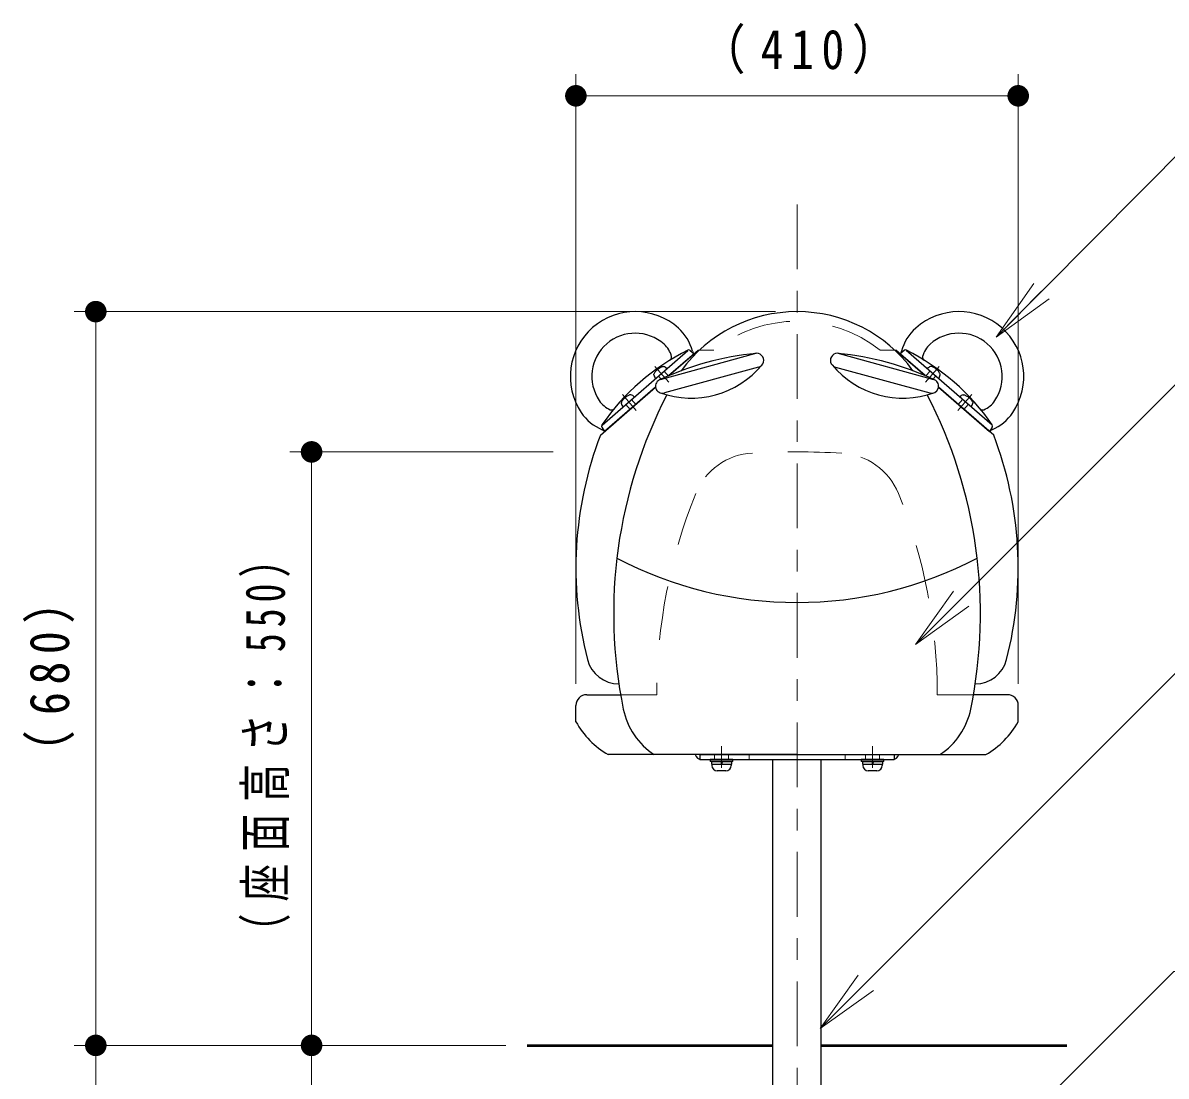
# Model space of a CAD drawing. Units: millimetres on the paper, scale 1:20. Extents: x -385 to 0, y 0 to 267.
# Drawn here: x -255.7 to -202.7, y 118.2 to 167 of the extents above; entities that cross this region are included whole.
import ezdxf

# ---------------------------------------------------------------- set-up
doc = ezdxf.new("R2010")
doc.units = ezdxf.units.MM
doc.linetypes.add('USER1', pattern=[4.5, 2.5, -2])
doc.linetypes.add('USER2', pattern=[6, 3, -1, 1, -1])
doc.layers.add('1_20', color=7, linetype='Continuous', lineweight=13)
doc.styles.add('ＭＳ ゴシック', font='')
doc.styles.get('ＭＳ ゴシック').set_extended_font_data('MS Gothic')

# ---------------------------------------------------------------- blocks, each defined once
blk = doc.blocks.new('filled_dot')
at = {"color": 0, "linetype": 'Continuous', "lineweight": -2, "const_width": 1.25}
blk.add_lwpolyline([(-0.625, 0, 1), (0.625, 0, 1)], format="xyb", close=True, dxfattribs=at)

msp = doc.modelspace()

# ---------------------------------------------------------------- linework, layer by layer
at = {"layer": '1_20'}
for p, q in [((-230.053, 136.377), (-230.053, 164.627)), ((-209.553, 136.377), (-209.553, 164.627)), ((-230.053, 163.627), (-209.553, 163.627)), ((-210.582, 152.443), (-208.822, 154.923)), ((-210.582, 152.443), (-208.467, 154.571)), ((-208.113, 154.218), (-210.582, 152.443)), ((-220.803, 153.627), (-253.303, 153.627)), ((-252.303, 119.627), (-252.303, 153.627)), ((-231.104, 147.127), (-243.303, 147.127)), ((-242.303, 119.627), (-242.303, 147.127)), ((-214.315, 138.205), (-212.548, 140.68)), ((-214.315, 138.205), (-212.194, 140.326)), ((-211.84, 139.972), (-214.315, 138.205)), ((-218.733, 120.411), (-216.965, 122.885)), ((-218.733, 120.411), (-216.612, 122.532)), ((-216.258, 122.178), (-218.733, 120.411)), ((-233.305, 119.627), (-253.303, 119.627)), ((-233.305, 119.627), (-253.303, 119.627)), ((-252.303, 84.627), (-252.303, 119.627)), ((-233.305, 119.627), (-243.303, 119.627)), ((-242.303, 119.627), (-242.303, 109.627)), ((-241.305, 119.627), (-241.303, 119.627))]:
    msp.add_line(p, q, dxfattribs=at)
at = {"layer": '1_20', "linetype": 'USER2'}
for p, q in [((-219.803, 158.59), (-219.803, 82.304)), ((-225.752, 150.359), (-226.389, 151.092)), ((-213.855, 150.359), (-213.217, 151.092)), ((-227.261, 149.047), (-227.898, 149.78)), ((-212.345, 149.047), (-211.708, 149.78))]:
    msp.add_line(p, q, dxfattribs=at)
at = {"layer": '1_20', "lineweight": 25}
for p, q in [((-228.839, 148.367), (-224.858, 151.827)), ((-226.125, 150.485), (-221.76, 151.684)), ((-225.743, 150.66), (-224.388, 151.838)), ((-224.576, 151.674), (-225.743, 150.66)), ((-224.761, 151.827), (-224.576, 151.674)), ((-217.847, 151.684), (-213.481, 150.485)), ((-213.864, 150.66), (-215.219, 151.838)), ((-214.846, 151.827), (-215.03, 151.674)), ((-215.03, 151.674), (-213.864, 150.66)), ((-210.768, 148.367), (-214.748, 151.827)), ((-221.587, 151.057), (-225.953, 149.858)), ((-225.005, 151.302), (-225.06, 151.254)), ((-218.019, 151.057), (-213.653, 149.858)), ((-214.601, 151.302), (-214.547, 151.254)), ((-228.916, 147.902), (-226.36, 150.123)), ((-226.36, 150.123), (-228.727, 148.066)), ((-213.246, 150.123), (-210.879, 148.066)), ((-210.691, 147.902), (-213.246, 150.123)), ((-228.852, 148.27), (-228.727, 148.066)), ((-210.754, 148.27), (-210.879, 148.066)), ((-223.828, 132.877), (-223.828, 132.777)), ((-222.778, 132.877), (-223.828, 132.877)), ((-222.778, 132.777), (-223.828, 132.777)), ((-223.763, 132.777), (-222.843, 132.777)), ((-223.763, 132.777), (-223.763, 132.652)), ((-223.763, 132.652), (-222.843, 132.652)), ((-223.306, 132.777), (-223.34, 132.652)), ((-223.266, 132.777), (-223.3, 132.652)), ((-222.843, 132.777), (-222.843, 132.652)), ((-222.778, 132.777), (-222.778, 132.877)), ((-216.828, 132.877), (-216.828, 132.777)), ((-215.778, 132.877), (-216.828, 132.877)), ((-215.778, 132.777), (-216.828, 132.777)), ((-216.763, 132.777), (-215.843, 132.777)), ((-216.763, 132.777), (-216.763, 132.652)), ((-216.763, 132.652), (-215.843, 132.652)), ((-216.306, 132.777), (-216.34, 132.652)), ((-216.266, 132.777), (-216.3, 132.652)), ((-215.843, 132.777), (-215.843, 132.652)), ((-215.778, 132.777), (-215.778, 132.877))]:
    msp.add_line(p, q, dxfattribs=at)
at = {"layer": '1_20', "linetype": 'USER1'}
for p, q in [((-224.388, 151.838), (-223.658, 151.838)), ((-215.219, 151.838), (-215.949, 151.838)), ((-226.105, 150.499), (-226.226, 150.638)), ((-225.765, 150.641), (-225.962, 150.868)), ((-213.841, 150.641), (-213.645, 150.868)), ((-213.501, 150.499), (-213.381, 150.638)), ((-227.274, 149.329), (-227.471, 149.555)), ((-212.332, 149.329), (-212.135, 149.555)), ((-227.538, 149.099), (-227.735, 149.326)), ((-212.068, 149.099), (-211.871, 149.326))]:
    msp.add_line(p, q, dxfattribs=at)
at = {"layer": '1_20', "color": 21, "lineweight": 25}
for p, q in [((-229.553, 135.877), (-227.981, 135.877)), ((-210.053, 135.877), (-211.625, 135.877)), ((-230.053, 134.627), (-230.053, 135.377)), ((-209.553, 134.627), (-209.553, 135.377)), ((-219.803, 133.102), (-228.553, 133.102)), ((-219.803, 133.102), (-211.053, 133.102))]:
    msp.add_line(p, q, dxfattribs=at)
at = {"layer": '1_20', "color": 21, "linetype": 'USER1'}
for p, q in [((-227.981, 135.877), (-226.303, 135.877)), ((-211.625, 135.877), (-213.303, 135.877))]:
    msp.add_line(p, q, dxfattribs=at)
at = {"layer": '1_20', "color": 4, "lineweight": 25}
for p, q in [((-224.303, 133.102), (-224.303, 132.877)), ((-224.303, 133.102), (-215.303, 133.102)), ((-215.303, 133.102), (-215.303, 132.877)), ((-224.303, 132.877), (-215.303, 132.877))]:
    msp.add_line(p, q, dxfattribs=at)
at = {"layer": '1_20', "color": 4, "linetype": 'USER1'}
for p, q in [((-223.628, 132.877), (-223.628, 133.102)), ((-222.978, 132.877), (-222.978, 133.102)), ((-222.028, 133.102), (-222.028, 132.877)), ((-217.578, 133.102), (-217.578, 132.877)), ((-216.628, 132.877), (-216.628, 133.102)), ((-215.978, 132.877), (-215.978, 133.102))]:
    msp.add_line(p, q, dxfattribs=at)
at = {"layer": '1_20', "color": 4, "linetype": 'USER2'}
for p, q in [((-223.303, 132.489), (-223.303, 133.489)), ((-216.303, 132.489), (-216.303, 133.489))]:
    msp.add_line(p, q, dxfattribs=at)
at = {"layer": '1_20', "color": 2, "lineweight": 25}
for p, q in [((-222.853, 132.777), (-223.753, 132.777)), ((-223.753, 132.652), (-223.753, 132.602)), ((-222.853, 132.652), (-222.853, 132.602)), ((-215.853, 132.777), (-216.753, 132.777)), ((-216.753, 132.652), (-216.753, 132.602)), ((-215.853, 132.652), (-215.853, 132.602)), ((-223.103, 132.352), (-223.503, 132.352)), ((-216.103, 132.352), (-216.503, 132.352))]:
    msp.add_line(p, q, dxfattribs=at)
at = {"layer": '1_20', "color": 5, "lineweight": 25}
for p, q in [((-220.928, 119.627), (-220.928, 132.877)), ((-218.678, 119.627), (-218.678, 132.877)), ((-220.928, 110.077), (-220.928, 119.627)), ((-218.678, 110.077), (-218.678, 119.627))]:
    msp.add_line(p, q, dxfattribs=at)
at = {"layer": '1_20', "lineweight": 50}
for p, q in [((-232.305, 119.627), (-220.928, 119.627)), ((-218.678, 119.627), (-207.305, 119.627))]:
    msp.add_line(p, q, dxfattribs=at)
at = {"layer": '1_20'}
for points in [[(-210.582, 152.443), (-201.666, 161.415), (-171.663, 161.415)], [(-214.315, 138.205), (-201.8, 150.72), (-183.675, 150.72)], [(-218.733, 120.411), (-201.8, 137.343), (-159.675, 137.343)], [(-215.303, 110.077), (-202.334, 123.046), (-156.703, 123.046)]]:
    msp.add_lwpolyline(points, dxfattribs=at)
at = {"layer": '1_20', "lineweight": 25}
for points in [[(-226.439, 150.7), (-226.439, 150.717), (-226.434, 150.736), (-226.425, 150.758), (-226.412, 150.782), (-226.396, 150.809), (-226.375, 150.836), (-226.351, 150.865), (-226.325, 150.893), (-226.296, 150.922), (-226.265, 150.95), (-226.233, 150.976), (-226.201, 151.001), (-226.169, 151.023), (-226.137, 151.043), (-226.107, 151.059), (-226.079, 151.072), (-226.053, 151.082), (-226.03, 151.088), (-226.01, 151.089), (-225.994, 151.087)], [(-213.168, 150.7), (-213.168, 150.717), (-213.172, 150.736), (-213.181, 150.758), (-213.194, 150.782), (-213.211, 150.809), (-213.231, 150.836), (-213.255, 150.865), (-213.282, 150.893), (-213.311, 150.922), (-213.341, 150.95), (-213.373, 150.976), (-213.405, 151.001), (-213.438, 151.023), (-213.469, 151.043), (-213.499, 151.059), (-213.528, 151.072), (-213.554, 151.082), (-213.577, 151.088), (-213.596, 151.089), (-213.612, 151.087)], [(-227.503, 149.775), (-227.519, 149.777), (-227.539, 149.775), (-227.562, 149.77), (-227.588, 149.76), (-227.616, 149.747), (-227.647, 149.731), (-227.678, 149.711), (-227.71, 149.689), (-227.743, 149.664), (-227.774, 149.638), (-227.805, 149.61), (-227.834, 149.581), (-227.861, 149.553), (-227.884, 149.524), (-227.905, 149.496), (-227.922, 149.47), (-227.935, 149.446), (-227.944, 149.424), (-227.948, 149.404), (-227.948, 149.388)], [(-212.103, 149.775), (-212.087, 149.777), (-212.067, 149.775), (-212.044, 149.77), (-212.018, 149.76), (-211.99, 149.747), (-211.96, 149.731), (-211.928, 149.711), (-211.896, 149.689), (-211.864, 149.664), (-211.832, 149.638), (-211.801, 149.61), (-211.772, 149.581), (-211.746, 149.553), (-211.722, 149.524), (-211.701, 149.496), (-211.684, 149.47), (-211.671, 149.446), (-211.663, 149.424), (-211.658, 149.404), (-211.658, 149.388)]]:
    msp.add_lwpolyline(points, dxfattribs=at)
for centre, radius, start, end in [((-227.303, 150.62), 3.007, 48.2903, 213.7097), ((-219.803, 146.992), 6.634, 35.9726, 144.0274), ((-212.303, 150.62), 3.007, 326.2903, 131.7097), ((-227.303, 150.62), 2.007, 48.2903, 213.7097), ((-226.733, 151.26), 2.15, 14.2871, 48.2903), ((-212.873, 151.26), 2.15, 131.7097, 165.713), ((-212.303, 150.62), 2.007, 326.2903, 131.7097), ((-226.733, 151.26), 1.15, 14.5991, 48.2903), ((-212.873, 151.26), 1.15, 131.7097, 165.4009), ((-220.131, 142.369), 10.589, 116.5806, 145.4194), ((-220.39, 138.151), 13.607, 95.5475, 115.1723), ((-225.765, 151.512), 0.15, 301.6449, 14.5991), ((-224.824, 151.75), 0.1, 50.4623, 116.5806), ((-224.436, 151.844), 0.221, 194.287, 230.4623), ((-221.674, 151.37), 0.325, 285.3599, 105.5097), ((-217.933, 151.37), 0.325, 74.4903, 254.6401), ((-219.217, 138.151), 13.607, 64.8277, 84.4525), ((-215.17, 151.844), 0.221, 309.5377, 345.7129), ((-214.782, 151.75), 0.1, 63.4194, 129.5377), ((-219.475, 142.369), 10.589, 34.5806, 63.4194), ((-213.841, 151.512), 0.15, 165.4009, 238.3551), ((-224.721, 153.919), 4.298, 250.6262, 320.0936), ((-226.094, 150.752), 0.349, 41.0048, 73.3228), ((-214.885, 153.919), 4.298, 219.9064, 289.3738), ((-213.512, 150.752), 0.349, 106.6772, 138.9952), ((-226.093, 150.753), 0.349, 188.6772, 220.9952), ((-226.039, 150.171), 0.325, 105.3599, 285.3599), ((-213.513, 150.753), 0.349, 319.0048, 351.3228), ((-213.567, 150.171), 0.325, 254.6401, 64.8277), ((-228.016, 150.144), 1.15, 213.7097, 247.4009), ((-206.22, 139.633), 22.083, 152.6757, 191.5457), ((-227.604, 149.44), 0.349, 41.0048, 73.3228), ((-233.386, 139.633), 22.083, 348.4543, 27.3243), ((-212.003, 149.44), 0.349, 106.6772, 138.9952), ((-211.59, 150.144), 1.15, 292.5991, 326.2903), ((-228.016, 150.144), 2.15, 213.7097, 247.713), ((-228.4, 149.221), 0.15, 247.4009, 320.3551), ((-227.603, 149.441), 0.349, 188.6772, 220.9952), ((-212.004, 149.441), 0.349, 319.0048, 351.3228), ((-211.206, 149.221), 0.15, 219.6449, 292.5991), ((-211.59, 150.144), 2.15, 292.2871, 326.2903), ((-228.767, 148.322), 0.1, 145.4194, 211.5377), ((-210.839, 148.322), 0.1, 328.4623, 34.5806), ((-212.925, 141.765), 17.128, 159.0022, 194.4057), ((-228.915, 147.951), 0.221, 31.5377, 67.713), ((-210.691, 147.951), 0.221, 112.287, 148.4623), ((-226.681, 141.765), 17.128, 345.5944, 20.9978), ((-219.803, 158.156), 18.007, 242.3728, 297.6271), ((-228.062, 137.877), 1.5, 194.4057, 270), ((-211.545, 137.877), 1.5, 270, 345.5944)]:
    msp.add_arc(centre, radius, start, end, dxfattribs=at)
at = {"layer": '1_20', "linetype": 'USER1'}
for centre, radius, start, end in [((-219.803, 146.992), 6.192, 51.5003, 128.4997), ((-221.718, 144.077), 3, 92.966, 158.1149), ((-217.889, 144.077), 3, 21.8851, 87.034), ((-201.303, 135.877), 25, 158.1149, 180), ((-238.303, 135.877), 25, 0, 21.8851)]:
    msp.add_arc(centre, radius, start, end, dxfattribs=at)
at = {"layer": '1_20', "color": 21, "linetype": 'USER1'}
msp.add_arc((-219.803, 107.127), 40, 87.034, 92.966, dxfattribs=at)
at = {"layer": '1_20', "color": 21, "lineweight": 25}
for centre, radius, start, end in [((-229.553, 135.377), 0.5, 90, 180), ((-210.053, 135.377), 0.5, 0, 90), ((-224.607, 135.877), 3.317, 191.5457, 236.786), ((-215, 135.877), 3.317, 303.214, 348.4543), ((-226.555, 136.567), 4, 209.0178, 240.0351), ((-213.051, 136.567), 4, 299.9649, 330.9822)]:
    msp.add_arc(centre, radius, start, end, dxfattribs=at)
at = {"layer": '1_20', "color": 4, "lineweight": 25}
for centre, start, end in [((-224.228, 133.177), 194.4775, 270), ((-215.378, 133.177), 270, 345.5225)]:
    msp.add_arc(centre, 0.3, start, end, dxfattribs=at)
at = {"layer": '1_20', "color": 2, "lineweight": 25}
for centre, start, end in [((-223.503, 132.602), 180, 270), ((-223.103, 132.602), 270, 0), ((-216.503, 132.602), 180, 270), ((-216.103, 132.602), 270, 0)]:
    msp.add_arc(centre, 0.25, start, end, dxfattribs=at)

# ---------------------------------------------------------------- block references
at = {"layer": '1_20', "xscale": 0.4, "yscale": 0.4}
msp.add_blockref('filled_dot', (-230.053, 163.627), dxfattribs=at)
for p, rotation in [((-209.553, 163.627), 180), ((-252.303, 153.627), 270), ((-242.303, 147.127), 270), ((-252.303, 119.627), 270), ((-252.303, 119.627), 90), ((-242.303, 119.627), 90), ((-242.303, 119.627), 270)]:
    msp.add_blockref('filled_dot', p, dxfattribs=dict(at, rotation=rotation))

# ---------------------------------------------------------------- texts
at = {"layer": '1_20', "insert": (-219.378, 164.627), "char_height": 1.833, "attachment_point": 8, "style": 'ＭＳ ゴシック'}
msp.add_mtext('\\T1.33;\\W0.85;（410）', dxfattribs=at)
at = {"layer": '1_20', "char_height": 1.833, "attachment_point": 8, "rotation": 90, "style": 'ＭＳ ゴシック'}
for s, insert in [('\\T1.32;\\W0.7;（座面高さ：550）', (-243.303, 133.801)), ('\\T1.33;\\W0.85;（680）', (-253.303, 137.051))]:
    msp.add_mtext(s, dxfattribs=dict(at, insert=insert))

doc.saveas('drawing.dxf')
